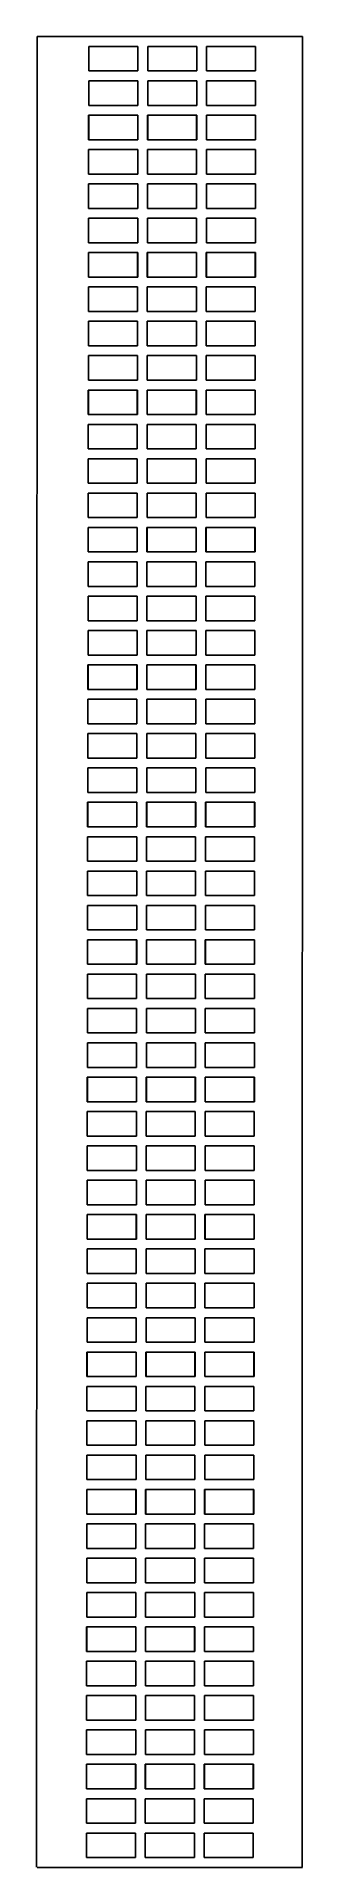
# Model space of a CAD drawing. Header units: millimetres. Extents: x 476 to 584, y -616 to 130.
import ezdxf

# ---------------------------------------------------------------- set-up
doc = ezdxf.new("R2010")
doc.units = ezdxf.units.MM
doc.layers.get('0').update_dxf_attribs({"linetype": 'CONTINUOUS', "lineweight": 25})

msp = doc.modelspace()

# ---------------------------------------------------------------- linework, layer by layer
for p, q in [((476.44, 129.74), (476.17, -616.14)), ((497.41, 129.74), (476.44, 129.74)), ((497.41, 129.74), (565.41, 129.74)), ((565.41, 129.74), (584.44, 129.74)), ((584.44, 129.74), (584.38, -616.17)), ((497.41, 125.74), (517.41, 125.74)), ((497.41, 125.74), (497.41, 115.74)), ((497.41, 125.74), (517.41, 125.74)), ((497.41, 125.74), (497.41, 115.74)), ((497.41, 125.74), (497.41, 115.74)), ((497.41, 125.74), (517.41, 125.74)), ((517.41, 125.74), (517.41, 115.74)), ((517.41, 125.74), (517.41, 115.74)), ((517.41, 125.74), (517.41, 115.74)), ((521.41, 125.74), (541.41, 125.74)), ((521.41, 125.74), (521.41, 115.74)), ((521.41, 125.74), (541.41, 125.74)), ((521.41, 125.74), (521.41, 115.74)), ((521.41, 125.74), (541.41, 125.74)), ((521.41, 125.74), (521.41, 115.74)), ((541.41, 125.74), (541.41, 115.74)), ((541.41, 125.74), (541.41, 115.74)), ((541.41, 125.74), (541.41, 115.74)), ((545.41, 125.74), (565.41, 125.74)), ((545.41, 125.74), (545.41, 115.74)), ((545.41, 125.74), (565.41, 125.74)), ((545.41, 125.74), (545.41, 115.74)), ((545.41, 125.74), (545.41, 115.74)), ((545.41, 125.74), (565.41, 125.74)), ((565.41, 125.74), (565.41, 115.74)), ((565.41, 125.74), (565.41, 115.74)), ((565.41, 125.74), (565.41, 115.74)), ((497.41, 115.74), (517.41, 115.74)), ((497.41, 115.74), (517.41, 115.74)), ((497.41, 115.74), (517.41, 115.74)), ((521.41, 115.74), (541.41, 115.74)), ((521.41, 115.74), (541.41, 115.74)), ((521.41, 115.74), (541.41, 115.74)), ((545.41, 115.74), (565.41, 115.74)), ((545.41, 115.74), (565.41, 115.74)), ((545.41, 115.74), (565.41, 115.74)), ((497.41, 111.74), (497.41, 101.74)), ((497.41, 111.74), (517.41, 111.74)), ((517.41, 111.74), (517.41, 101.74)), ((521.41, 111.74), (541.41, 111.74)), ((521.41, 111.74), (521.41, 101.74)), ((541.41, 111.74), (541.41, 101.74)), ((545.41, 111.74), (545.41, 101.74)), ((545.41, 111.74), (565.41, 111.74)), ((565.41, 111.74), (565.41, 101.74)), ((497.34, 97.74), (517.34, 97.74)), ((497.34, 97.74), (497.34, 87.74)), ((497.41, 101.74), (517.41, 101.74)), ((497.41, 97.74), (517.41, 97.74)), ((497.41, 97.74), (497.41, 87.74)), ((517.34, 97.74), (517.34, 87.74)), ((517.41, 97.74), (517.41, 87.74)), ((521.34, 97.74), (541.34, 97.74)), ((521.34, 97.74), (521.34, 87.74)), ((521.41, 101.74), (541.41, 101.74)), ((521.41, 97.74), (541.41, 97.74)), ((521.41, 97.74), (521.41, 87.74)), ((541.34, 97.74), (541.34, 87.74)), ((541.41, 97.74), (541.41, 87.74)), ((545.34, 97.74), (565.34, 97.74)), ((545.34, 97.74), (545.34, 87.74)), ((545.41, 101.74), (565.41, 101.74)), ((545.41, 97.74), (565.41, 97.74)), ((545.41, 97.74), (545.41, 87.74)), ((565.34, 97.74), (565.34, 87.74)), ((565.41, 97.74), (565.41, 87.74)), ((497.34, 87.74), (517.34, 87.74)), ((497.34, 83.74), (497.34, 73.74)), ((497.34, 83.74), (517.34, 83.74)), ((497.41, 87.74), (517.41, 87.74)), ((517.34, 83.74), (517.34, 73.74)), ((521.34, 87.74), (541.34, 87.74)), ((521.34, 83.74), (541.34, 83.74)), ((521.34, 83.74), (521.34, 73.74)), ((521.41, 87.74), (541.41, 87.74)), ((541.34, 83.74), (541.34, 73.74)), ((545.34, 87.74), (565.34, 87.74)), ((545.34, 83.74), (545.34, 73.74)), ((545.34, 83.74), (565.34, 83.74)), ((545.41, 87.74), (565.41, 87.74)), ((565.34, 83.74), (565.34, 73.74)), ((497.34, 73.74), (517.34, 73.74)), ((497.34, 69.74), (517.34, 69.74)), ((497.34, 69.74), (497.34, 59.74)), ((497.34, 69.74), (517.34, 69.74)), ((497.34, 69.74), (497.34, 59.74)), ((517.34, 69.74), (517.34, 59.74)), ((517.34, 69.74), (517.34, 59.74)), ((521.34, 73.74), (541.34, 73.74)), ((521.34, 69.74), (541.34, 69.74)), ((521.34, 69.74), (521.34, 59.74)), ((521.34, 69.74), (541.34, 69.74)), ((521.34, 69.74), (521.34, 59.74)), ((541.34, 69.74), (541.34, 59.74)), ((541.34, 69.74), (541.34, 59.74)), ((545.34, 73.74), (565.34, 73.74)), ((545.34, 69.74), (565.34, 69.74)), ((545.34, 69.74), (545.34, 59.74)), ((545.34, 69.74), (565.34, 69.74)), ((545.34, 69.74), (545.34, 59.74)), ((565.34, 69.74), (565.34, 59.74)), ((565.34, 69.74), (565.34, 59.74)), ((497.34, 59.74), (517.34, 59.74)), ((497.34, 59.74), (517.34, 59.74)), ((521.34, 59.74), (541.34, 59.74)), ((521.34, 59.74), (541.34, 59.74)), ((545.34, 59.74), (565.34, 59.74)), ((545.34, 59.74), (565.34, 59.74)), ((497.34, 55.74), (497.34, 45.74)), ((497.34, 55.74), (517.34, 55.74)), ((517.34, 55.74), (517.34, 45.74)), ((521.34, 55.74), (541.34, 55.74)), ((521.34, 55.74), (521.34, 45.74)), ((541.34, 55.74), (541.34, 45.74)), ((545.34, 55.74), (545.34, 45.74)), ((545.34, 55.74), (565.34, 55.74)), ((565.34, 55.74), (565.34, 45.74)), ((497.34, 45.74), (517.34, 45.74)), ((521.34, 45.74), (541.34, 45.74)), ((545.34, 45.74), (565.34, 45.74)), ((497.26, 41.74), (517.26, 41.74)), ((497.26, 41.74), (497.26, 31.74)), ((497.34, 41.74), (517.34, 41.74)), ((497.34, 41.74), (497.34, 31.74)), ((517.26, 41.74), (517.26, 31.74)), ((517.34, 41.74), (517.34, 31.74)), ((521.26, 41.74), (541.26, 41.74)), ((521.26, 41.74), (521.26, 31.74)), ((521.34, 41.74), (541.34, 41.74)), ((521.34, 41.74), (521.34, 31.74)), ((541.26, 41.74), (541.26, 31.74)), ((541.34, 41.74), (541.34, 31.74)), ((545.26, 41.74), (565.26, 41.74)), ((545.26, 41.74), (545.26, 31.74)), ((545.34, 41.74), (565.34, 41.74)), ((545.34, 41.74), (545.34, 31.74)), ((565.26, 41.74), (565.26, 31.74)), ((565.34, 41.74), (565.34, 31.74)), ((497.26, 31.74), (517.26, 31.74)), ((497.34, 31.74), (517.34, 31.74)), ((521.26, 31.74), (541.26, 31.74)), ((521.34, 31.74), (541.34, 31.74)), ((545.26, 31.74), (565.26, 31.74)), ((545.34, 31.74), (565.34, 31.74)), ((497.26, 27.74), (497.26, 17.74)), ((497.26, 27.74), (517.26, 27.74)), ((517.26, 27.74), (517.26, 17.74)), ((521.26, 27.74), (541.26, 27.74)), ((521.26, 27.74), (521.26, 17.74)), ((541.26, 27.74), (541.26, 17.74)), ((545.26, 27.74), (545.26, 17.74)), ((545.26, 27.74), (565.26, 27.74)), ((565.26, 27.74), (565.26, 17.74)), ((497.26, 17.74), (517.26, 17.74)), ((521.26, 17.74), (541.26, 17.74)), ((545.26, 17.74), (565.26, 17.74)), ((497.26, 13.74), (517.26, 13.74)), ((497.26, 13.74), (497.26, 3.74)), ((497.26, 13.74), (517.26, 13.74)), ((497.26, 13.74), (497.26, 3.74)), ((517.26, 13.74), (517.26, 3.74)), ((517.26, 13.74), (517.26, 3.74)), ((521.26, 13.74), (541.26, 13.74)), ((521.26, 13.74), (521.26, 3.74)), ((521.26, 13.74), (541.26, 13.74)), ((521.26, 13.74), (521.26, 3.74)), ((541.26, 13.74), (541.26, 3.74)), ((541.26, 13.74), (541.26, 3.74)), ((545.26, 13.74), (565.26, 13.74)), ((545.26, 13.74), (545.26, 3.74)), ((545.26, 13.74), (565.26, 13.74)), ((545.26, 13.74), (545.26, 3.74)), ((565.26, 13.74), (565.26, 3.74)), ((565.26, 13.74), (565.26, 3.74)), ((497.26, 3.74), (517.26, 3.74)), ((497.26, 3.74), (517.26, 3.74)), ((521.26, 3.74), (541.26, 3.74)), ((521.26, 3.74), (541.26, 3.74)), ((545.26, 3.74), (565.26, 3.74)), ((545.26, 3.74), (565.26, 3.74)), ((497.26, -0.26), (497.26, -10.26)), ((497.26, -0.26), (517.26, -0.26)), ((517.26, -0.26), (517.26, -10.26)), ((521.26, -0.26), (541.26, -0.26)), ((521.26, -0.26), (521.26, -10.26)), ((541.26, -0.26), (541.26, -10.26)), ((545.26, -0.26), (545.26, -10.26)), ((545.26, -0.26), (565.26, -0.26)), ((565.26, -0.26), (565.26, -10.26)), ((497.19, -14.26), (517.19, -14.26)), ((497.19, -14.26), (497.19, -24.26)), ((497.26, -10.26), (517.26, -10.26)), ((497.26, -14.26), (517.26, -14.26)), ((497.26, -14.26), (497.26, -24.26)), ((517.19, -14.26), (517.19, -24.26)), ((517.26, -14.26), (517.26, -24.26)), ((521.19, -14.26), (541.19, -14.26)), ((521.19, -14.26), (521.19, -24.26)), ((521.26, -10.26), (541.26, -10.26)), ((521.26, -14.26), (541.26, -14.26)), ((521.26, -14.26), (521.26, -24.26)), ((541.19, -14.26), (541.19, -24.26)), ((541.26, -14.26), (541.26, -24.26)), ((545.19, -14.26), (565.19, -14.26)), ((545.19, -14.26), (545.19, -24.26)), ((545.26, -10.26), (565.26, -10.26)), ((545.26, -14.26), (565.26, -14.26)), ((545.26, -14.26), (545.26, -24.26)), ((565.19, -14.26), (565.19, -24.26)), ((565.26, -14.26), (565.26, -24.26)), ((497.19, -24.26), (517.19, -24.26)), ((497.19, -28.26), (497.19, -38.26)), ((497.19, -28.26), (517.19, -28.26)), ((497.26, -24.26), (517.26, -24.26)), ((517.19, -28.26), (517.19, -38.26)), ((521.19, -24.26), (541.19, -24.26)), ((521.19, -28.26), (541.19, -28.26)), ((521.19, -28.26), (521.19, -38.26)), ((521.26, -24.26), (541.26, -24.26)), ((541.19, -28.26), (541.19, -38.26)), ((545.19, -24.26), (565.19, -24.26)), ((545.19, -28.26), (545.19, -38.26)), ((545.19, -28.26), (565.19, -28.26)), ((545.26, -24.26), (565.26, -24.26)), ((565.19, -28.26), (565.19, -38.26)), ((497.19, -38.26), (517.19, -38.26)), ((497.19, -42.26), (517.19, -42.26)), ((497.19, -42.26), (497.19, -52.26)), ((497.19, -42.26), (517.19, -42.26)), ((497.19, -42.26), (497.19, -52.26)), ((517.19, -42.26), (517.19, -52.26)), ((517.19, -42.26), (517.19, -52.26)), ((521.19, -38.26), (541.19, -38.26)), ((521.19, -42.26), (541.19, -42.26)), ((521.19, -42.26), (521.19, -52.26)), ((521.19, -42.26), (541.19, -42.26)), ((521.19, -42.26), (521.19, -52.26)), ((541.19, -42.26), (541.19, -52.26)), ((541.19, -42.26), (541.19, -52.26)), ((545.19, -38.26), (565.19, -38.26)), ((545.19, -42.26), (565.19, -42.26)), ((545.19, -42.26), (545.19, -52.26)), ((545.19, -42.26), (565.19, -42.26)), ((545.19, -42.26), (545.19, -52.26)), ((565.19, -42.26), (565.19, -52.26)), ((565.19, -42.26), (565.19, -52.26)), ((497.19, -52.26), (517.19, -52.26)), ((497.19, -52.26), (517.19, -52.26)), ((497.19, -56.26), (497.19, -66.26)), ((497.19, -56.26), (517.19, -56.26)), ((517.19, -56.26), (517.19, -66.26)), ((521.19, -52.26), (541.19, -52.26)), ((521.19, -52.26), (541.19, -52.26)), ((521.19, -56.26), (541.19, -56.26)), ((521.19, -56.26), (521.19, -66.26)), ((541.19, -56.26), (541.19, -66.26)), ((545.19, -52.26), (565.19, -52.26)), ((545.19, -52.26), (565.19, -52.26)), ((545.19, -56.26), (545.19, -66.26)), ((545.19, -56.26), (565.19, -56.26)), ((565.19, -56.26), (565.19, -66.26)), ((497.19, -66.26), (517.19, -66.26)), ((521.19, -66.26), (541.19, -66.26)), ((545.19, -66.26), (565.19, -66.26)), ((497.11, -70.26), (517.11, -70.26)), ((497.11, -70.26), (497.11, -80.26)), ((497.19, -70.26), (517.19, -70.26)), ((497.19, -70.26), (497.19, -80.26)), ((517.11, -70.26), (517.11, -80.26)), ((517.19, -70.26), (517.19, -80.26)), ((521.11, -70.26), (541.11, -70.26)), ((521.11, -70.26), (521.11, -80.26)), ((521.19, -70.26), (541.19, -70.26)), ((521.19, -70.26), (521.19, -80.26)), ((541.11, -70.26), (541.11, -80.26)), ((541.19, -70.26), (541.19, -80.26)), ((545.11, -70.26), (565.11, -70.26)), ((545.11, -70.26), (545.11, -80.26)), ((545.19, -70.26), (565.19, -70.26)), ((545.19, -70.26), (545.19, -80.26)), ((565.11, -70.26), (565.11, -80.26)), ((565.19, -70.26), (565.19, -80.26)), ((497.11, -80.26), (517.11, -80.26)), ((497.19, -80.26), (517.19, -80.26)), ((521.11, -80.26), (541.11, -80.26)), ((521.19, -80.26), (541.19, -80.26)), ((545.11, -80.26), (565.11, -80.26)), ((545.19, -80.26), (565.19, -80.26)), ((497.11, -84.26), (497.11, -94.26)), ((497.11, -84.26), (517.11, -84.26)), ((517.11, -84.26), (517.11, -94.26)), ((521.11, -84.26), (541.11, -84.26)), ((521.11, -84.26), (521.11, -94.26)), ((541.11, -84.26), (541.11, -94.26)), ((545.11, -84.26), (545.11, -94.26)), ((545.11, -84.26), (565.11, -84.26)), ((565.11, -84.26), (565.11, -94.26)), ((497.11, -94.26), (517.11, -94.26)), ((521.11, -94.26), (541.11, -94.26)), ((545.11, -94.26), (565.11, -94.26)), ((497.11, -98.26), (517.11, -98.26)), ((497.11, -98.26), (497.11, -108.26)), ((497.11, -98.26), (517.11, -98.26)), ((497.11, -98.26), (497.11, -108.26)), ((517.11, -98.26), (517.11, -108.26)), ((517.11, -98.26), (517.11, -108.26)), ((521.11, -98.26), (541.11, -98.26)), ((521.11, -98.26), (521.11, -108.26)), ((521.11, -98.26), (541.11, -98.26)), ((521.11, -98.26), (521.11, -108.26)), ((541.11, -98.26), (541.11, -108.26)), ((541.11, -98.26), (541.11, -108.26)), ((545.11, -98.26), (565.11, -98.26)), ((545.11, -98.26), (545.11, -108.26)), ((545.11, -98.26), (565.11, -98.26)), ((545.11, -98.26), (545.11, -108.26)), ((565.11, -98.26), (565.11, -108.26)), ((565.11, -98.26), (565.11, -108.26)), ((497.11, -108.26), (517.11, -108.26)), ((497.11, -108.26), (517.11, -108.26)), ((521.11, -108.26), (541.11, -108.26)), ((521.11, -108.26), (541.11, -108.26)), ((545.11, -108.26), (565.11, -108.26)), ((545.11, -108.26), (565.11, -108.26)), ((497.11, -112.26), (497.11, -122.26)), ((497.11, -112.26), (517.11, -112.26)), ((517.11, -112.26), (517.11, -122.26)), ((521.11, -112.26), (541.11, -112.26)), ((521.11, -112.26), (521.11, -122.26)), ((541.11, -112.26), (541.11, -122.26)), ((545.11, -112.26), (545.11, -122.26)), ((545.11, -112.26), (565.11, -112.26)), ((565.11, -112.26), (565.11, -122.26)), ((497.04, -126.26), (517.04, -126.26)), ((497.04, -126.26), (497.04, -136.26)), ((497.11, -122.26), (517.11, -122.26)), ((497.11, -126.26), (517.11, -126.26)), ((497.11, -126.26), (497.11, -136.26)), ((517.04, -126.26), (517.04, -136.26)), ((517.11, -126.26), (517.11, -136.26)), ((521.04, -126.26), (541.04, -126.26)), ((521.04, -126.26), (521.04, -136.26)), ((521.11, -122.26), (541.11, -122.26)), ((521.11, -126.26), (541.11, -126.26)), ((521.11, -126.26), (521.11, -136.26)), ((541.04, -126.26), (541.04, -136.26)), ((541.11, -126.26), (541.11, -136.26)), ((545.04, -126.26), (565.04, -126.26)), ((545.04, -126.26), (545.04, -136.26)), ((545.11, -122.26), (565.11, -122.26)), ((545.11, -126.26), (565.11, -126.26)), ((545.11, -126.26), (545.11, -136.26)), ((565.04, -126.26), (565.04, -136.26)), ((565.11, -126.26), (565.11, -136.26)), ((497.04, -136.26), (517.04, -136.26)), ((497.04, -140.26), (497.04, -150.26)), ((497.04, -140.26), (517.04, -140.26)), ((497.11, -136.26), (517.11, -136.26)), ((517.04, -140.26), (517.04, -150.26)), ((521.04, -136.26), (541.04, -136.26)), ((521.04, -140.26), (541.04, -140.26)), ((521.04, -140.26), (521.04, -150.26)), ((521.11, -136.26), (541.11, -136.26)), ((541.04, -140.26), (541.04, -150.26)), ((545.04, -136.26), (565.04, -136.26)), ((545.04, -140.26), (545.04, -150.26)), ((545.04, -140.26), (565.04, -140.26)), ((545.11, -136.26), (565.11, -136.26)), ((565.04, -140.26), (565.04, -150.26)), ((497.04, -150.26), (517.04, -150.26)), ((497.04, -154.26), (517.04, -154.26)), ((497.04, -154.26), (497.04, -164.26)), ((497.04, -154.26), (517.04, -154.26)), ((497.04, -154.26), (497.04, -164.26)), ((517.04, -154.26), (517.04, -164.26)), ((517.04, -154.26), (517.04, -164.26)), ((521.04, -150.26), (541.04, -150.26)), ((521.04, -154.26), (541.04, -154.26)), ((521.04, -154.26), (521.04, -164.26)), ((521.04, -154.26), (541.04, -154.26)), ((521.04, -154.26), (521.04, -164.26)), ((541.04, -154.26), (541.04, -164.26)), ((541.04, -154.26), (541.04, -164.26)), ((545.04, -150.26), (565.04, -150.26)), ((545.04, -154.26), (565.04, -154.26)), ((545.04, -154.26), (545.04, -164.26)), ((545.04, -154.26), (565.04, -154.26)), ((545.04, -154.26), (545.04, -164.26)), ((565.04, -154.26), (565.04, -164.26)), ((565.04, -154.26), (565.04, -164.26)), ((497.04, -164.26), (517.04, -164.26)), ((497.04, -164.26), (517.04, -164.26)), ((497.04, -168.26), (497.04, -178.26)), ((497.04, -168.26), (517.04, -168.26)), ((517.04, -168.26), (517.04, -178.26)), ((521.04, -164.26), (541.04, -164.26)), ((521.04, -164.26), (541.04, -164.26)), ((521.04, -168.26), (541.04, -168.26)), ((521.04, -168.26), (521.04, -178.26)), ((541.04, -168.26), (541.04, -178.26)), ((545.04, -164.26), (565.04, -164.26)), ((545.04, -164.26), (565.04, -164.26)), ((545.04, -168.26), (545.04, -178.26)), ((545.04, -168.26), (565.04, -168.26)), ((565.04, -168.26), (565.04, -178.26)), ((497.04, -178.26), (517.04, -178.26)), ((521.04, -178.26), (541.04, -178.26)), ((545.04, -178.26), (565.04, -178.26)), ((496.96, -182.26), (516.96, -182.26)), ((496.96, -182.26), (496.96, -192.26)), ((497.04, -182.26), (517.04, -182.26)), ((497.04, -182.26), (497.04, -192.26)), ((516.96, -182.26), (516.96, -192.26)), ((517.04, -182.26), (517.04, -192.26)), ((520.96, -182.26), (540.96, -182.26)), ((520.96, -182.26), (520.96, -192.26)), ((521.04, -182.26), (541.04, -182.26)), ((521.04, -182.26), (521.04, -192.26)), ((540.96, -182.26), (540.96, -192.26)), ((541.04, -182.26), (541.04, -192.26)), ((544.96, -182.26), (564.96, -182.26)), ((544.96, -182.26), (544.96, -192.26)), ((545.04, -182.26), (565.04, -182.26)), ((545.04, -182.26), (545.04, -192.26)), ((564.96, -182.26), (564.96, -192.26)), ((565.04, -182.26), (565.04, -192.26)), ((496.96, -192.26), (516.96, -192.26)), ((497.04, -192.26), (517.04, -192.26)), ((520.96, -192.26), (540.96, -192.26)), ((521.04, -192.26), (541.04, -192.26)), ((544.96, -192.26), (564.96, -192.26)), ((545.04, -192.26), (565.04, -192.26)), ((496.96, -196.26), (496.96, -206.26)), ((496.96, -196.26), (516.96, -196.26)), ((516.96, -196.26), (516.96, -206.26)), ((520.96, -196.26), (540.96, -196.26)), ((520.96, -196.26), (520.96, -206.26)), ((540.96, -196.26), (540.96, -206.26)), ((544.96, -196.26), (544.96, -206.26)), ((544.96, -196.26), (564.96, -196.26)), ((564.96, -196.26), (564.96, -206.26)), ((496.96, -206.26), (516.96, -206.26)), ((520.96, -206.26), (540.96, -206.26)), ((544.96, -206.26), (564.96, -206.26)), ((496.96, -210.26), (516.96, -210.26)), ((496.96, -210.26), (496.96, -220.26)), ((496.96, -210.26), (516.96, -210.26)), ((496.96, -210.26), (496.96, -220.26)), ((516.96, -210.26), (516.96, -220.26)), ((516.96, -210.26), (516.96, -220.26)), ((520.96, -210.26), (540.96, -210.26)), ((520.96, -210.26), (520.96, -220.26)), ((520.96, -210.26), (540.96, -210.26)), ((520.96, -210.26), (520.96, -220.26)), ((540.96, -210.26), (540.96, -220.26)), ((540.96, -210.26), (540.96, -220.26)), ((544.96, -210.26), (564.96, -210.26)), ((544.96, -210.26), (544.96, -220.26)), ((544.96, -210.26), (564.96, -210.26)), ((544.96, -210.26), (544.96, -220.26)), ((564.96, -210.26), (564.96, -220.26)), ((564.96, -210.26), (564.96, -220.26)), ((496.96, -220.26), (516.96, -220.26)), ((496.96, -220.26), (516.96, -220.26)), ((520.96, -220.26), (540.96, -220.26)), ((520.96, -220.26), (540.96, -220.26)), ((544.96, -220.26), (564.96, -220.26)), ((544.96, -220.26), (564.96, -220.26)), ((496.96, -224.26), (496.96, -234.26)), ((496.96, -224.26), (516.96, -224.26)), ((516.96, -224.26), (516.96, -234.26)), ((520.96, -224.26), (540.96, -224.26)), ((520.96, -224.26), (520.96, -234.26)), ((540.96, -224.26), (540.96, -234.26)), ((544.96, -224.26), (544.96, -234.26)), ((544.96, -224.26), (564.96, -224.26)), ((564.96, -224.26), (564.96, -234.26)), ((496.89, -238.26), (516.89, -238.26)), ((496.89, -238.26), (496.89, -248.26)), ((496.96, -234.26), (516.96, -234.26)), ((496.96, -238.26), (516.96, -238.26)), ((496.96, -238.26), (496.96, -248.26)), ((516.89, -238.26), (516.89, -248.26)), ((516.96, -238.26), (516.96, -248.26)), ((520.89, -238.26), (540.89, -238.26)), ((520.89, -238.26), (520.89, -248.26)), ((520.96, -234.26), (540.96, -234.26)), ((520.96, -238.26), (540.96, -238.26)), ((520.96, -238.26), (520.96, -248.26)), ((540.89, -238.26), (540.89, -248.26)), ((540.96, -238.26), (540.96, -248.26)), ((544.89, -238.26), (564.89, -238.26)), ((544.89, -238.26), (544.89, -248.26)), ((544.96, -234.26), (564.96, -234.26)), ((544.96, -238.26), (564.96, -238.26)), ((544.96, -238.26), (544.96, -248.26)), ((564.89, -238.26), (564.89, -248.26)), ((564.96, -238.26), (564.96, -248.26)), ((496.89, -248.26), (516.89, -248.26)), ((496.89, -252.26), (496.89, -262.26)), ((496.89, -252.26), (516.89, -252.26)), ((496.96, -248.26), (516.96, -248.26)), ((516.89, -252.26), (516.89, -262.26)), ((520.89, -248.26), (540.89, -248.26)), ((520.89, -252.26), (540.89, -252.26)), ((520.89, -252.26), (520.89, -262.26)), ((520.96, -248.26), (540.96, -248.26)), ((540.89, -252.26), (540.89, -262.26)), ((544.89, -248.26), (564.89, -248.26)), ((544.89, -252.26), (544.89, -262.26)), ((544.89, -252.26), (564.89, -252.26)), ((544.96, -248.26), (564.96, -248.26)), ((564.89, -252.26), (564.89, -262.26)), ((496.89, -262.26), (516.89, -262.26)), ((496.89, -266.26), (516.89, -266.26)), ((496.89, -266.26), (496.89, -276.26)), ((496.89, -266.26), (516.89, -266.26)), ((496.89, -266.26), (496.89, -276.26)), ((516.89, -266.26), (516.89, -276.26)), ((516.89, -266.26), (516.89, -276.26)), ((520.89, -262.26), (540.89, -262.26)), ((520.89, -266.26), (540.89, -266.26)), ((520.89, -266.26), (520.89, -276.26)), ((520.89, -266.26), (540.89, -266.26)), ((520.89, -266.26), (520.89, -276.26)), ((540.89, -266.26), (540.89, -276.26)), ((540.89, -266.26), (540.89, -276.26)), ((544.89, -262.26), (564.89, -262.26)), ((544.89, -266.26), (564.89, -266.26)), ((544.89, -266.26), (544.89, -276.26)), ((544.89, -266.26), (564.89, -266.26)), ((544.89, -266.26), (544.89, -276.26)), ((564.89, -266.26), (564.89, -276.26)), ((564.89, -266.26), (564.89, -276.26)), ((496.89, -276.26), (516.89, -276.26)), ((496.89, -276.26), (516.89, -276.26)), ((496.89, -280.26), (496.89, -290.26)), ((496.89, -280.26), (516.89, -280.26)), ((516.89, -280.26), (516.89, -290.26)), ((520.89, -276.26), (540.89, -276.26)), ((520.89, -276.26), (540.89, -276.26)), ((520.89, -280.26), (540.89, -280.26)), ((520.89, -280.26), (520.89, -290.26)), ((540.89, -280.26), (540.89, -290.26)), ((544.89, -276.26), (564.89, -276.26)), ((544.89, -276.26), (564.89, -276.26)), ((544.89, -280.26), (544.89, -290.26)), ((544.89, -280.26), (564.89, -280.26)), ((564.89, -280.26), (564.89, -290.26)), ((496.89, -290.26), (516.89, -290.26)), ((520.89, -290.26), (540.89, -290.26)), ((544.89, -290.26), (564.89, -290.26)), ((496.81, -294.26), (516.81, -294.26)), ((496.81, -294.26), (496.81, -304.26)), ((496.89, -294.26), (516.89, -294.26)), ((496.89, -294.26), (496.89, -304.26)), ((516.81, -294.26), (516.81, -304.26)), ((516.89, -294.26), (516.89, -304.26)), ((520.81, -294.26), (540.81, -294.26)), ((520.81, -294.26), (520.81, -304.26)), ((520.89, -294.26), (540.89, -294.26)), ((520.89, -294.26), (520.89, -304.26)), ((540.81, -294.26), (540.81, -304.26)), ((540.89, -294.26), (540.89, -304.26)), ((544.81, -294.26), (564.81, -294.26)), ((544.81, -294.26), (544.81, -304.26)), ((544.89, -294.26), (564.89, -294.26)), ((544.89, -294.26), (544.89, -304.26)), ((564.81, -294.26), (564.81, -304.26)), ((564.89, -294.26), (564.89, -304.26)), ((496.81, -304.26), (516.81, -304.26)), ((496.89, -304.26), (516.89, -304.26)), ((520.81, -304.26), (540.81, -304.26)), ((520.89, -304.26), (540.89, -304.26)), ((544.81, -304.26), (564.81, -304.26)), ((544.89, -304.26), (564.89, -304.26)), ((496.81, -308.26), (496.81, -318.26)), ((496.81, -308.26), (516.81, -308.26)), ((516.81, -308.26), (516.81, -318.26)), ((520.81, -308.26), (540.81, -308.26)), ((520.81, -308.26), (520.81, -318.26)), ((540.81, -308.26), (540.81, -318.26)), ((544.81, -308.26), (544.81, -318.26)), ((544.81, -308.26), (564.81, -308.26)), ((564.81, -308.26), (564.81, -318.26)), ((496.81, -318.26), (516.81, -318.26)), ((520.81, -318.26), (540.81, -318.26)), ((544.81, -318.26), (564.81, -318.26)), ((496.81, -322.26), (516.81, -322.26)), ((496.81, -322.26), (496.81, -332.26)), ((496.81, -322.26), (516.81, -322.26)), ((496.81, -322.26), (496.81, -332.26)), ((516.81, -322.26), (516.81, -332.26)), ((516.81, -322.26), (516.81, -332.26)), ((520.81, -322.26), (540.81, -322.26)), ((520.81, -322.26), (520.81, -332.26)), ((520.81, -322.26), (540.81, -322.26)), ((520.81, -322.26), (520.81, -332.26)), ((540.81, -322.26), (540.81, -332.26)), ((540.81, -322.26), (540.81, -332.26)), ((544.81, -322.26), (564.81, -322.26)), ((544.81, -322.26), (544.81, -332.26)), ((544.81, -322.26), (564.81, -322.26)), ((544.81, -322.26), (544.81, -332.26)), ((564.81, -322.26), (564.81, -332.26)), ((564.81, -322.26), (564.81, -332.26)), ((496.81, -332.26), (516.81, -332.26)), ((496.81, -332.26), (516.81, -332.26)), ((520.81, -332.26), (540.81, -332.26)), ((520.81, -332.26), (540.81, -332.26)), ((544.81, -332.26), (564.81, -332.26)), ((544.81, -332.26), (564.81, -332.26)), ((496.81, -336.26), (496.81, -346.26)), ((496.81, -336.26), (516.81, -336.26)), ((516.81, -336.26), (516.81, -346.26)), ((520.81, -336.26), (540.81, -336.26)), ((520.81, -336.26), (520.81, -346.26)), ((540.81, -336.26), (540.81, -346.26)), ((544.81, -336.26), (544.81, -346.26)), ((544.81, -336.26), (564.81, -336.26)), ((564.81, -336.26), (564.81, -346.26)), ((496.74, -350.26), (516.74, -350.26)), ((496.74, -350.26), (496.74, -360.26)), ((496.81, -346.26), (516.81, -346.26)), ((496.81, -350.26), (516.81, -350.26)), ((496.81, -350.26), (496.81, -360.26)), ((516.74, -350.26), (516.74, -360.26)), ((516.81, -350.26), (516.81, -360.26)), ((520.74, -350.26), (540.74, -350.26)), ((520.74, -350.26), (520.74, -360.26)), ((520.81, -346.26), (540.81, -346.26)), ((520.81, -350.26), (540.81, -350.26)), ((520.81, -350.26), (520.81, -360.26)), ((540.74, -350.26), (540.74, -360.26)), ((540.81, -350.26), (540.81, -360.26)), ((544.74, -350.26), (564.74, -350.26)), ((544.74, -350.26), (544.74, -360.26)), ((544.81, -346.26), (564.81, -346.26)), ((544.81, -350.26), (564.81, -350.26)), ((544.81, -350.26), (544.81, -360.26)), ((564.74, -350.26), (564.74, -360.26)), ((564.81, -350.26), (564.81, -360.26)), ((496.74, -360.26), (516.74, -360.26)), ((496.74, -364.26), (496.74, -374.26)), ((496.74, -364.26), (516.74, -364.26)), ((496.81, -360.26), (516.81, -360.26)), ((516.74, -364.26), (516.74, -374.26)), ((520.74, -360.26), (540.74, -360.26)), ((520.74, -364.26), (540.74, -364.26)), ((520.74, -364.26), (520.74, -374.26)), ((520.81, -360.26), (540.81, -360.26)), ((540.74, -364.26), (540.74, -374.26)), ((544.74, -360.26), (564.74, -360.26)), ((544.74, -364.26), (544.74, -374.26)), ((544.74, -364.26), (564.74, -364.26)), ((544.81, -360.26), (564.81, -360.26)), ((564.74, -364.26), (564.74, -374.26)), ((496.74, -374.26), (516.74, -374.26)), ((496.74, -378.26), (516.74, -378.26)), ((496.74, -378.26), (496.74, -388.26)), ((496.74, -378.26), (516.74, -378.26)), ((496.74, -378.26), (496.74, -388.26)), ((516.74, -378.26), (516.74, -388.26)), ((516.74, -378.26), (516.74, -388.26)), ((520.74, -374.26), (540.74, -374.26)), ((520.74, -378.26), (540.74, -378.26)), ((520.74, -378.26), (520.74, -388.26)), ((520.74, -378.26), (540.74, -378.26)), ((520.74, -378.26), (520.74, -388.26)), ((540.74, -378.26), (540.74, -388.26)), ((540.74, -378.26), (540.74, -388.26)), ((544.74, -374.26), (564.74, -374.26)), ((544.74, -378.26), (564.74, -378.26)), ((544.74, -378.26), (544.74, -388.26)), ((544.74, -378.26), (564.74, -378.26)), ((544.74, -378.26), (544.74, -388.26)), ((564.74, -378.26), (564.74, -388.26)), ((564.74, -378.26), (564.74, -388.26)), ((496.74, -388.26), (516.74, -388.26)), ((496.74, -388.26), (516.74, -388.26)), ((496.74, -392.26), (496.74, -402.26)), ((496.74, -392.26), (516.74, -392.26)), ((516.74, -392.26), (516.74, -402.26)), ((520.74, -388.26), (540.74, -388.26)), ((520.74, -388.26), (540.74, -388.26)), ((520.74, -392.26), (540.74, -392.26)), ((520.74, -392.26), (520.74, -402.26)), ((540.74, -392.26), (540.74, -402.26)), ((544.74, -388.26), (564.74, -388.26)), ((544.74, -388.26), (564.74, -388.26)), ((544.74, -392.26), (544.74, -402.26)), ((544.74, -392.26), (564.74, -392.26)), ((564.74, -392.26), (564.74, -402.26)), ((496.74, -402.26), (516.74, -402.26)), ((520.74, -402.26), (540.74, -402.26)), ((544.74, -402.26), (564.74, -402.26)), ((496.67, -406.26), (516.67, -406.26)), ((496.67, -406.26), (496.67, -416.26)), ((496.74, -406.26), (516.74, -406.26)), ((496.74, -406.26), (496.74, -416.26)), ((516.67, -406.26), (516.67, -416.26)), ((516.74, -406.26), (516.74, -416.26)), ((520.67, -406.26), (540.67, -406.26)), ((520.67, -406.26), (520.67, -416.26)), ((520.74, -406.26), (540.74, -406.26)), ((520.74, -406.26), (520.74, -416.26)), ((540.67, -406.26), (540.67, -416.26)), ((540.74, -406.26), (540.74, -416.26)), ((544.67, -406.26), (564.67, -406.26)), ((544.67, -406.26), (544.67, -416.26)), ((544.74, -406.26), (564.74, -406.26)), ((544.74, -406.26), (544.74, -416.26)), ((564.67, -406.26), (564.67, -416.26)), ((564.74, -406.26), (564.74, -416.26)), ((496.67, -416.26), (516.67, -416.26)), ((496.74, -416.26), (516.74, -416.26)), ((520.67, -416.26), (540.67, -416.26)), ((520.74, -416.26), (540.74, -416.26)), ((544.67, -416.26), (564.67, -416.26)), ((544.74, -416.26), (564.74, -416.26)), ((496.67, -420.26), (496.67, -430.26)), ((496.67, -420.26), (516.67, -420.26)), ((516.67, -420.26), (516.67, -430.26)), ((520.67, -420.26), (540.67, -420.26)), ((520.67, -420.26), (520.67, -430.26)), ((540.67, -420.26), (540.67, -430.26)), ((544.67, -420.26), (544.67, -430.26)), ((544.67, -420.26), (564.67, -420.26)), ((564.67, -420.26), (564.67, -430.26)), ((496.67, -430.26), (516.67, -430.26)), ((520.67, -430.26), (540.67, -430.26)), ((544.67, -430.26), (564.67, -430.26)), ((496.67, -434.26), (516.67, -434.26)), ((496.67, -434.26), (496.67, -444.26)), ((496.67, -434.26), (516.67, -434.26)), ((496.67, -434.26), (496.67, -444.26)), ((516.67, -434.26), (516.67, -444.26)), ((516.67, -434.26), (516.67, -444.26)), ((520.67, -434.26), (540.67, -434.26)), ((520.67, -434.26), (520.67, -444.26)), ((520.67, -434.26), (540.67, -434.26)), ((520.67, -434.26), (520.67, -444.26)), ((540.67, -434.26), (540.67, -444.26)), ((540.67, -434.26), (540.67, -444.26)), ((544.67, -434.26), (564.67, -434.26)), ((544.67, -434.26), (544.67, -444.26)), ((544.67, -434.26), (564.67, -434.26)), ((544.67, -434.26), (544.67, -444.26)), ((564.67, -434.26), (564.67, -444.26)), ((564.67, -434.26), (564.67, -444.26)), ((496.67, -444.26), (516.67, -444.26)), ((496.67, -444.26), (516.67, -444.26)), ((520.67, -444.26), (540.67, -444.26)), ((520.67, -444.26), (540.67, -444.26)), ((544.67, -444.26), (564.67, -444.26)), ((544.67, -444.26), (564.67, -444.26)), ((496.67, -448.26), (496.67, -458.26)), ((496.67, -448.26), (516.67, -448.26)), ((516.67, -448.26), (516.67, -458.26)), ((520.67, -448.26), (540.67, -448.26)), ((520.67, -448.26), (520.67, -458.26)), ((540.67, -448.26), (540.67, -458.26)), ((544.67, -448.26), (544.67, -458.26)), ((544.67, -448.26), (564.67, -448.26)), ((564.67, -448.26), (564.67, -458.26)), ((496.59, -462.26), (516.59, -462.26)), ((496.59, -462.26), (496.59, -472.26)), ((496.67, -458.26), (516.67, -458.26)), ((496.67, -462.26), (516.67, -462.26)), ((496.67, -462.26), (496.67, -472.26)), ((516.59, -462.26), (516.59, -472.26)), ((516.67, -462.26), (516.67, -472.26)), ((520.59, -462.26), (540.59, -462.26)), ((520.59, -462.26), (520.59, -472.26)), ((520.67, -458.26), (540.67, -458.26)), ((520.67, -462.26), (540.67, -462.26)), ((520.67, -462.26), (520.67, -472.26)), ((540.59, -462.26), (540.59, -472.26)), ((540.67, -462.26), (540.67, -472.26)), ((544.59, -462.26), (564.59, -462.26)), ((544.59, -462.26), (544.59, -472.26)), ((544.67, -458.26), (564.67, -458.26)), ((544.67, -462.26), (564.67, -462.26)), ((544.67, -462.26), (544.67, -472.26)), ((564.59, -462.26), (564.59, -472.26)), ((564.67, -462.26), (564.67, -472.26)), ((496.59, -472.26), (516.59, -472.26)), ((496.59, -476.26), (496.59, -486.26)), ((496.59, -476.26), (516.59, -476.26)), ((496.67, -472.26), (516.67, -472.26)), ((516.59, -476.26), (516.59, -486.26)), ((520.59, -472.26), (540.59, -472.26)), ((520.59, -476.26), (540.59, -476.26)), ((520.59, -476.26), (520.59, -486.26)), ((520.67, -472.26), (540.67, -472.26)), ((540.59, -476.26), (540.59, -486.26)), ((544.59, -472.26), (564.59, -472.26)), ((544.59, -476.26), (544.59, -486.26)), ((544.59, -476.26), (564.59, -476.26)), ((544.67, -472.26), (564.67, -472.26)), ((564.59, -476.26), (564.59, -486.26)), ((496.59, -486.26), (516.59, -486.26)), ((496.59, -490.26), (516.59, -490.26)), ((496.59, -490.26), (496.59, -500.26)), ((496.59, -490.26), (516.59, -490.26)), ((496.59, -490.26), (496.59, -500.26)), ((516.59, -490.26), (516.59, -500.26)), ((516.59, -490.26), (516.59, -500.26)), ((520.59, -486.26), (540.59, -486.26)), ((520.59, -490.26), (540.59, -490.26)), ((520.59, -490.26), (520.59, -500.26)), ((520.59, -490.26), (540.59, -490.26)), ((520.59, -490.26), (520.59, -500.26)), ((540.59, -490.26), (540.59, -500.26)), ((540.59, -490.26), (540.59, -500.26)), ((544.59, -486.26), (564.59, -486.26)), ((544.59, -490.26), (564.59, -490.26)), ((544.59, -490.26), (544.59, -500.26)), ((544.59, -490.26), (564.59, -490.26)), ((544.59, -490.26), (544.59, -500.26)), ((564.59, -490.26), (564.59, -500.26)), ((564.59, -490.26), (564.59, -500.26)), ((496.59, -500.26), (516.59, -500.26)), ((496.59, -500.26), (516.59, -500.26)), ((496.59, -504.26), (496.59, -514.26)), ((496.59, -504.26), (516.59, -504.26)), ((516.59, -504.26), (516.59, -514.26)), ((520.59, -500.26), (540.59, -500.26)), ((520.59, -500.26), (540.59, -500.26)), ((520.59, -504.26), (540.59, -504.26)), ((520.59, -504.26), (520.59, -514.26)), ((540.59, -504.26), (540.59, -514.26)), ((544.59, -500.26), (564.59, -500.26)), ((544.59, -500.26), (564.59, -500.26)), ((544.59, -504.26), (544.59, -514.26)), ((544.59, -504.26), (564.59, -504.26)), ((564.59, -504.26), (564.59, -514.26)), ((496.59, -514.26), (516.59, -514.26)), ((520.59, -514.26), (540.59, -514.26)), ((544.59, -514.26), (564.59, -514.26)), ((496.52, -518.26), (516.52, -518.26)), ((496.52, -518.26), (496.52, -528.26)), ((496.59, -518.26), (516.59, -518.26)), ((496.59, -518.26), (496.59, -528.26)), ((516.52, -518.26), (516.52, -528.26)), ((516.59, -518.26), (516.59, -528.26)), ((520.52, -518.26), (540.52, -518.26)), ((520.52, -518.26), (520.52, -528.26)), ((520.59, -518.26), (540.59, -518.26)), ((520.59, -518.26), (520.59, -528.26)), ((540.52, -518.26), (540.52, -528.26)), ((540.59, -518.26), (540.59, -528.26)), ((544.52, -518.26), (564.52, -518.26)), ((544.52, -518.26), (544.52, -528.26)), ((544.59, -518.26), (564.59, -518.26)), ((544.59, -518.26), (544.59, -528.26)), ((564.52, -518.26), (564.52, -528.26)), ((564.59, -518.26), (564.59, -528.26)), ((496.52, -528.26), (516.52, -528.26)), ((496.59, -528.26), (516.59, -528.26)), ((520.52, -528.26), (540.52, -528.26)), ((520.59, -528.26), (540.59, -528.26)), ((544.52, -528.26), (564.52, -528.26)), ((544.59, -528.26), (564.59, -528.26)), ((496.52, -532.26), (496.52, -542.26)), ((496.52, -532.26), (516.52, -532.26)), ((516.52, -532.26), (516.52, -542.26)), ((520.52, -532.26), (540.52, -532.26)), ((520.52, -532.26), (520.52, -542.26)), ((540.52, -532.26), (540.52, -542.26)), ((544.52, -532.26), (544.52, -542.26)), ((544.52, -532.26), (564.52, -532.26)), ((564.52, -532.26), (564.52, -542.26)), ((496.52, -542.26), (516.52, -542.26)), ((520.52, -542.26), (540.52, -542.26)), ((544.52, -542.26), (564.52, -542.26)), ((496.52, -546.26), (516.52, -546.26)), ((496.52, -546.26), (496.52, -556.26)), ((496.52, -546.26), (516.52, -546.26)), ((496.52, -546.26), (496.52, -556.26)), ((516.52, -546.26), (516.52, -556.26)), ((516.52, -546.26), (516.52, -556.26)), ((520.52, -546.26), (540.52, -546.26)), ((520.52, -546.26), (520.52, -556.26)), ((520.52, -546.26), (540.52, -546.26)), ((520.52, -546.26), (520.52, -556.26)), ((540.52, -546.26), (540.52, -556.26)), ((540.52, -546.26), (540.52, -556.26)), ((544.52, -546.26), (564.52, -546.26)), ((544.52, -546.26), (544.52, -556.26)), ((544.52, -546.26), (564.52, -546.26)), ((544.52, -546.26), (544.52, -556.26)), ((564.52, -546.26), (564.52, -556.26)), ((564.52, -546.26), (564.52, -556.26)), ((496.52, -556.26), (516.52, -556.26)), ((496.52, -556.26), (516.52, -556.26)), ((520.52, -556.26), (540.52, -556.26)), ((520.52, -556.26), (540.52, -556.26)), ((544.52, -556.26), (564.52, -556.26)), ((544.52, -556.26), (564.52, -556.26)), ((496.52, -560.26), (496.52, -570.26)), ((496.52, -560.26), (516.52, -560.26)), ((516.52, -560.26), (516.52, -570.26)), ((520.52, -560.26), (540.52, -560.26)), ((520.52, -560.26), (520.52, -570.26)), ((540.52, -560.26), (540.52, -570.26)), ((544.52, -560.26), (544.52, -570.26)), ((544.52, -560.26), (564.52, -560.26)), ((564.52, -560.26), (564.52, -570.26)), ((496.44, -574.26), (516.44, -574.26)), ((496.44, -574.26), (496.44, -584.26)), ((496.52, -570.26), (516.52, -570.26)), ((496.52, -574.26), (516.52, -574.26)), ((496.52, -574.26), (496.52, -584.26)), ((516.44, -574.26), (516.44, -584.26)), ((516.52, -574.26), (516.52, -584.26)), ((520.44, -574.26), (540.44, -574.26)), ((520.44, -574.26), (520.44, -584.26)), ((520.52, -570.26), (540.52, -570.26)), ((520.52, -574.26), (540.52, -574.26)), ((520.52, -574.26), (520.52, -584.26)), ((540.44, -574.26), (540.44, -584.26)), ((540.52, -574.26), (540.52, -584.26)), ((544.44, -574.26), (564.44, -574.26)), ((544.44, -574.26), (544.44, -584.26)), ((544.52, -570.26), (564.52, -570.26)), ((544.52, -574.26), (564.52, -574.26)), ((544.52, -574.26), (544.52, -584.26)), ((564.44, -574.26), (564.44, -584.26)), ((564.52, -574.26), (564.52, -584.26)), ((496.44, -584.26), (516.44, -584.26)), ((496.44, -588.26), (496.44, -598.26)), ((496.44, -588.26), (516.44, -588.26)), ((496.52, -584.26), (516.52, -584.26)), ((516.44, -588.26), (516.44, -598.26)), ((520.44, -584.26), (540.44, -584.26)), ((520.44, -588.26), (540.44, -588.26)), ((520.44, -588.26), (520.44, -598.26)), ((520.52, -584.26), (540.52, -584.26)), ((540.44, -588.26), (540.44, -598.26)), ((544.44, -584.26), (564.44, -584.26)), ((544.44, -588.26), (544.44, -598.26)), ((544.44, -588.26), (564.44, -588.26)), ((544.52, -584.26), (564.52, -584.26)), ((564.44, -588.26), (564.44, -598.26)), ((496.44, -598.26), (516.44, -598.26)), ((496.44, -602.26), (516.44, -602.26)), ((496.44, -602.26), (496.44, -612.26)), ((496.44, -602.26), (516.44, -602.26)), ((496.44, -602.26), (496.44, -612.26)), ((516.44, -602.26), (516.44, -612.26)), ((516.44, -602.26), (516.44, -612.26)), ((520.44, -598.26), (540.44, -598.26)), ((520.44, -602.26), (540.44, -602.26)), ((520.44, -602.26), (520.44, -612.26)), ((520.44, -602.26), (540.44, -602.26)), ((520.44, -602.26), (520.44, -612.26)), ((540.44, -602.26), (540.44, -612.26)), ((540.44, -602.26), (540.44, -612.26)), ((544.44, -598.26), (564.44, -598.26)), ((544.44, -602.26), (564.44, -602.26)), ((544.44, -602.26), (544.44, -612.26)), ((544.44, -602.26), (564.44, -602.26)), ((544.44, -602.26), (544.44, -612.26)), ((564.44, -602.26), (564.44, -612.26)), ((564.44, -602.26), (564.44, -612.26)), ((496.44, -616.26), (476.44, -616.26)), ((496.44, -612.26), (516.44, -612.26)), ((496.44, -612.26), (516.44, -612.26)), ((496.44, -616.26), (516.44, -616.26)), ((516.44, -616.26), (544.44, -616.26)), ((520.44, -612.26), (540.44, -612.26)), ((520.44, -612.26), (540.44, -612.26)), ((544.44, -612.26), (564.44, -612.26)), ((544.44, -612.26), (564.44, -612.26)), ((544.44, -616.26), (564.44, -616.26)), ((564.44, -616.26), (584.44, -616.26))]:
    msp.add_line(p, q)

doc.saveas('drawing.dxf')
